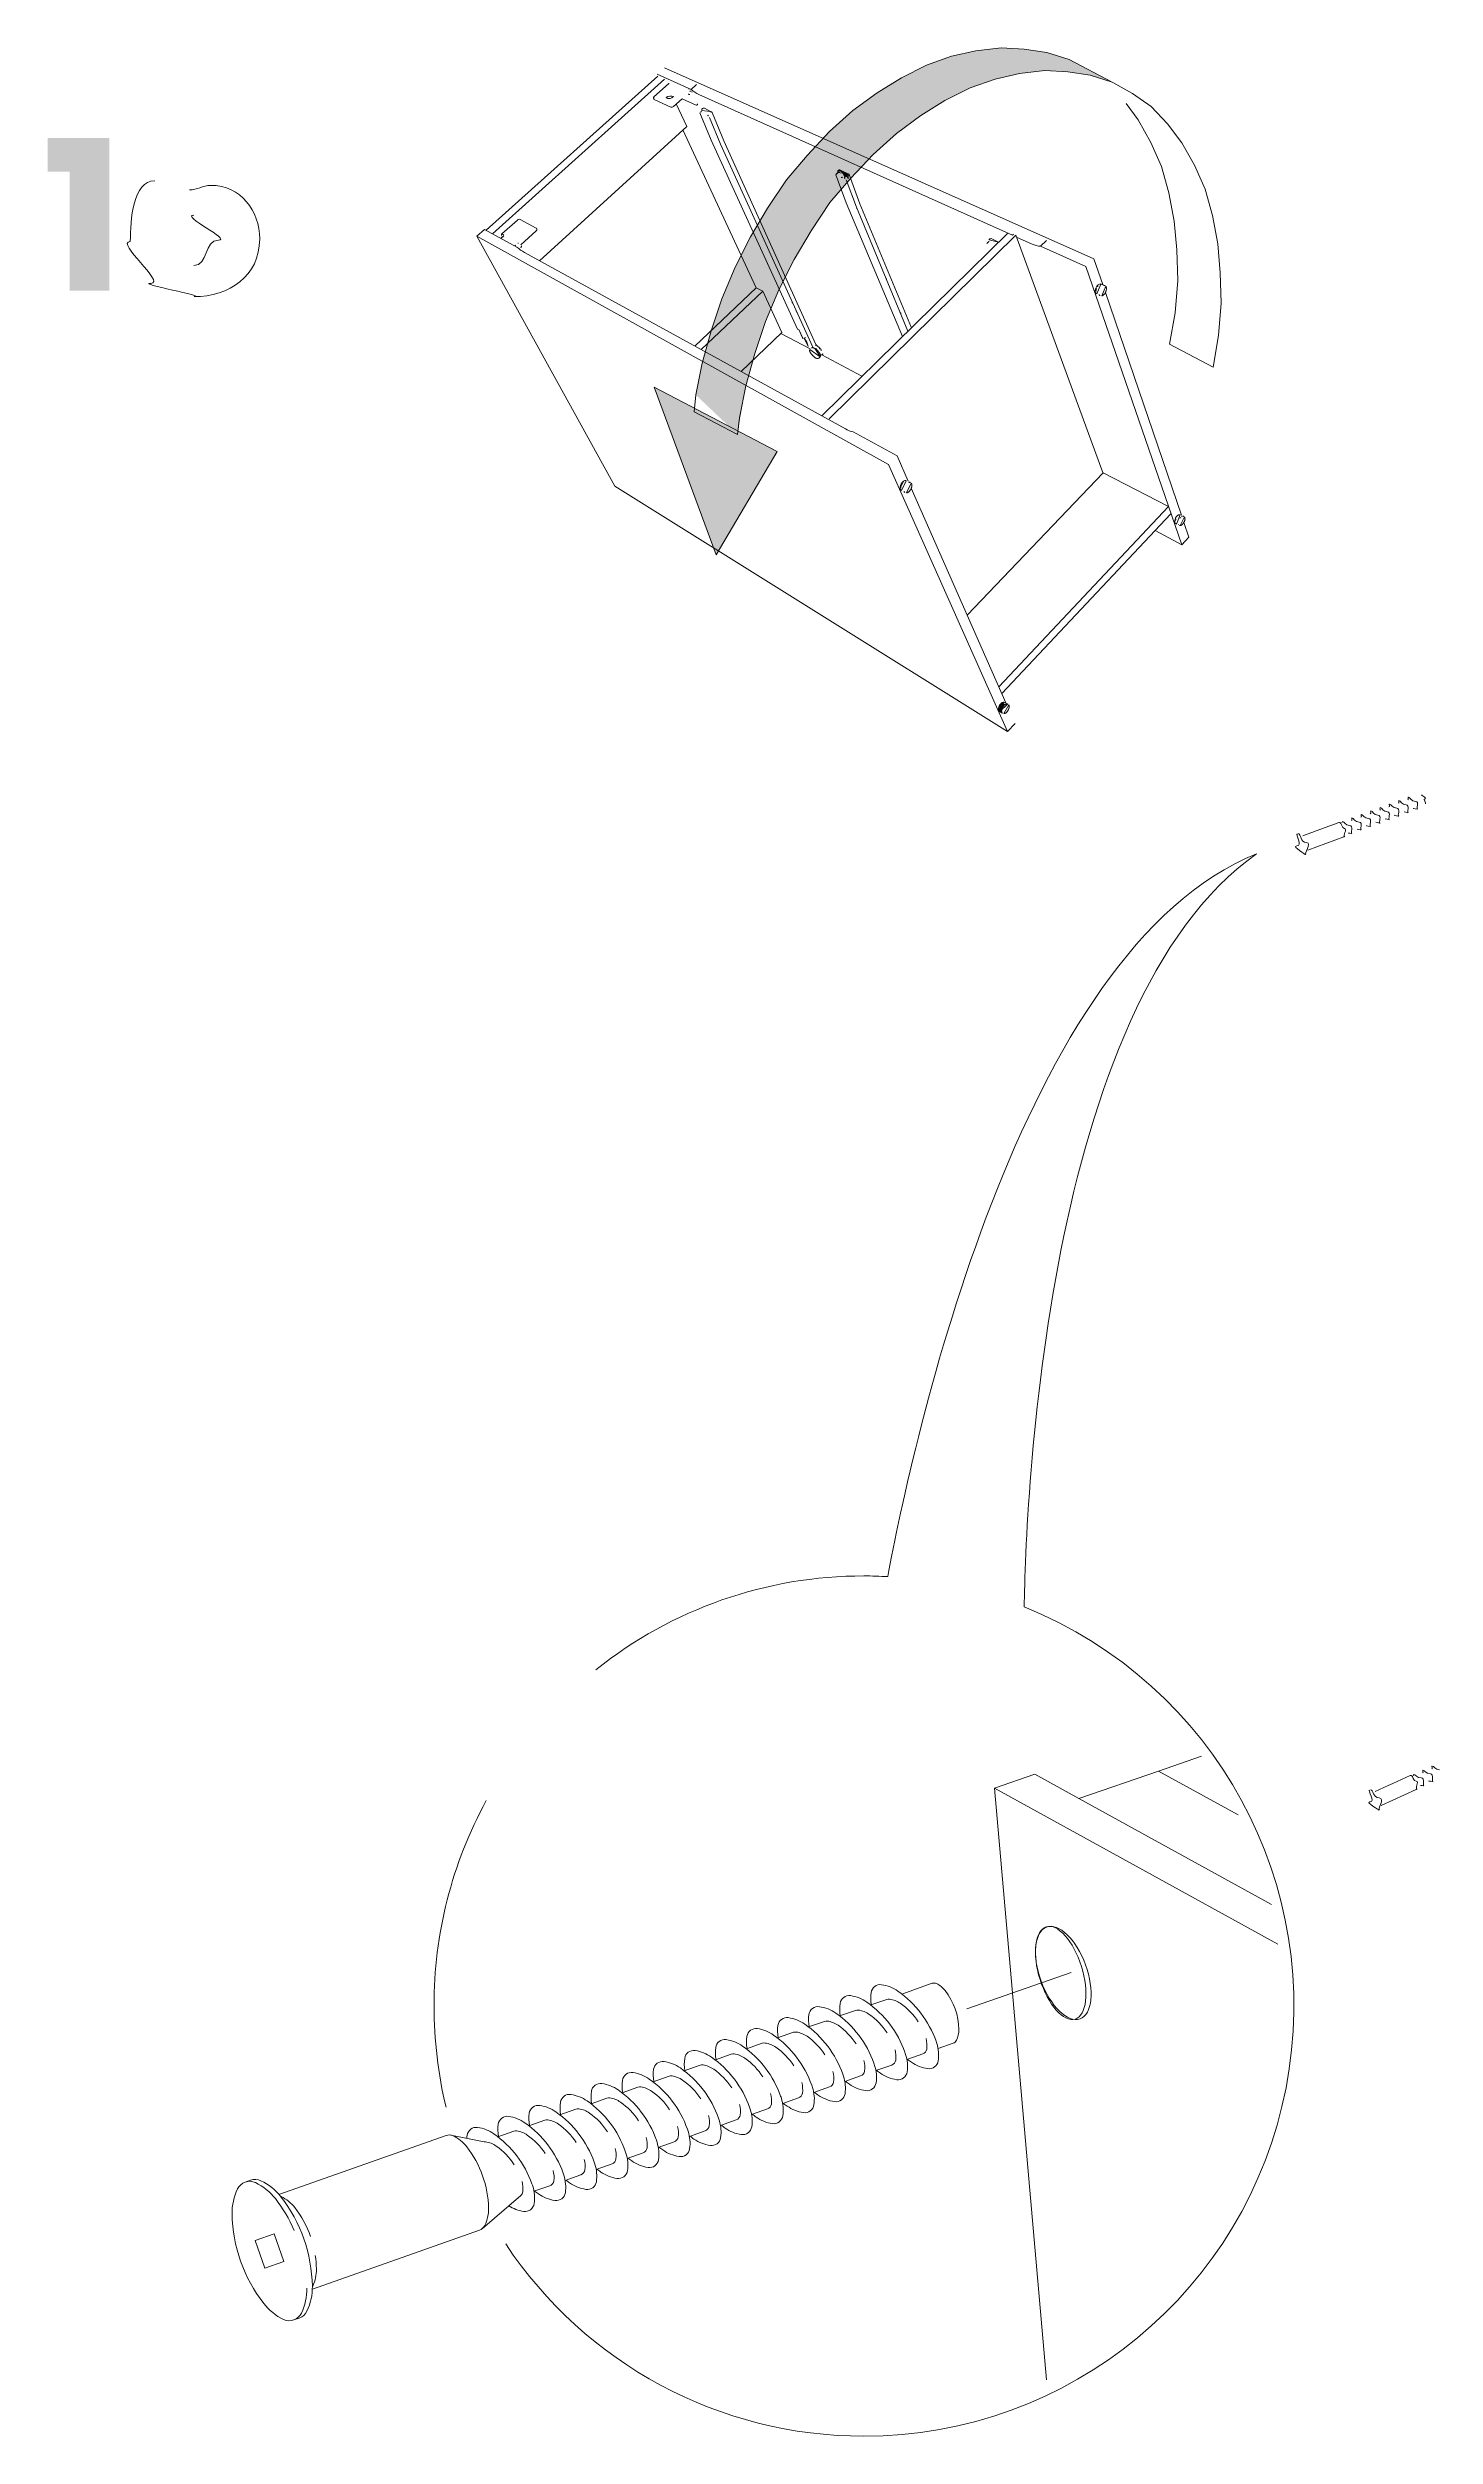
# Model space of a CAD drawing. Header units: metres. Extents: x -30.9 to 24.7, y -10.3 to 6.8.
# Drawn here: x -10.397 to -9.167, y -3.562 to -1.446 of the extents above; entities that cross this region are included whole.
import ezdxf

# ---------------------------------------------------------------- set-up
doc = ezdxf.new("R2010")
doc.units = ezdxf.units.M
doc.header["$MEASUREMENT"] = 0
doc.layers.add('PDF_Working_Num_Penna__255_Num_Penna__255', color=255, linetype='Continuous', lineweight=18)
doc.layers.add('PDF_Working_Num_Penna__7_Num_Penna__7', color=7, linetype='Continuous', lineweight=18)
doc.styles.add('GENERATED_STYLE_1', font='')
doc.styles.get('GENERATED_STYLE_1').set_extended_font_data('Arial')

msp = doc.modelspace()

# ---------------------------------------------------------------- hatches: boundary and pattern name
at = {"layer": 'PDF_Working_Num_Penna__7_Num_Penna__7', "linetype": 'Continuous', "lineweight": 18}
for points in [[(-9.6654, -1.5403), (-9.6447, -1.5217), (-9.6232, -1.5059), (-9.6017, -1.4925), (-9.5794, -1.4813), (-9.5572, -1.4736), (-9.5357, -1.4687), (-9.5133, -1.466), (-9.4927, -1.4671), (-9.4729, -1.4701), (-9.4535, -1.4763), (-9.4915, -1.4562), (-9.5115, -1.4499), (-9.5314, -1.4469), (-9.5519, -1.4458), (-9.5743, -1.4485), (-9.5958, -1.4533), (-9.618, -1.4611), (-9.6404, -1.4723), (-9.6618, -1.4856), (-9.6833, -1.5015), (-9.704, -1.5201), (-9.7239, -1.5412), (-9.7423, -1.5627), (-9.7591, -1.5878), (-9.774, -1.6132), (-9.7876, -1.6401), (-9.7995, -1.6682), (-9.809, -1.6966), (-9.817, -1.7253), (-9.8226, -1.7534), (-9.7856, -1.7885), (-9.7784, -1.7455), (-9.7704, -1.7168), (-9.7609, -1.6884), (-9.749, -1.6603), (-9.7354, -1.6334), (-9.7204, -1.608), (-9.7037, -1.5829), (-9.6853, -1.5614)], [(-9.6654, -1.5403), (-9.6447, -1.5217), (-9.6232, -1.5059), (-9.6017, -1.4925), (-9.5794, -1.4813), (-9.5572, -1.4736), (-9.5357, -1.4687), (-9.5133, -1.466), (-9.4927, -1.4671), (-9.4729, -1.4701), (-9.4535, -1.4763), (-9.4915, -1.4562), (-9.5115, -1.4499), (-9.5314, -1.4469), (-9.5519, -1.4458), (-9.5743, -1.4485), (-9.5958, -1.4533), (-9.618, -1.4611), (-9.6404, -1.4723), (-9.6618, -1.4856), (-9.6833, -1.5015), (-9.704, -1.5201), (-9.7239, -1.5412), (-9.7423, -1.5627), (-9.7591, -1.5878), (-9.774, -1.6132), (-9.7876, -1.6401), (-9.7995, -1.6682), (-9.809, -1.6966), (-9.817, -1.7253), (-9.8226, -1.7534), (-9.7856, -1.7885), (-9.7784, -1.7455), (-9.7704, -1.7168), (-9.7609, -1.6884), (-9.749, -1.6603), (-9.7354, -1.6334), (-9.7204, -1.608), (-9.7037, -1.5829), (-9.6853, -1.5614)], [(-10.3778, -1.5555), (-10.3778, -1.6609), (-10.3427, -1.6609), (-10.3427, -1.5257), (-10.3972, -1.5257), (-10.3972, -1.5555)], [(-9.7504, -1.8035), (-9.8594, -1.7465), (-9.8046, -1.8952)], [(-9.7504, -1.8035), (-9.8594, -1.7465), (-9.8046, -1.8952)]]:
    msp.add_hatch(color=7, dxfattribs=at).paths.add_polyline_path(points)

# ---------------------------------------------------------------- linework, layer by layer
at = {"layer": 'PDF_Working_Num_Penna__255_Num_Penna__255', "color": 255, "linetype": 'Continuous', "lineweight": 18, "flags": 128}
for points in [[(-9.6654, -1.5403), (-9.6853, -1.5614), (-9.7037, -1.5829), (-9.7204, -1.608), (-9.7354, -1.6334), (-9.749, -1.6603), (-9.7609, -1.6884), (-9.7704, -1.7168), (-9.7784, -1.7455), (-9.784, -1.7736), (-9.7856, -1.7885), (-9.8242, -1.7683), (-9.8226, -1.7534), (-9.817, -1.7253), (-9.809, -1.6966), (-9.7995, -1.6682), (-9.7876, -1.6401), (-9.774, -1.6132), (-9.7591, -1.5878), (-9.7423, -1.5627), (-9.7239, -1.5412), (-9.704, -1.5201), (-9.6833, -1.5015), (-9.6618, -1.4856), (-9.6404, -1.4723), (-9.618, -1.4611), (-9.5958, -1.4533), (-9.5743, -1.4485), (-9.5519, -1.4458), (-9.5314, -1.4469), (-9.5115, -1.4499), (-9.4915, -1.4562), (-9.4535, -1.4763), (-9.4729, -1.4701), (-9.4927, -1.4671), (-9.5133, -1.466), (-9.5357, -1.4687), (-9.5572, -1.4736), (-9.5794, -1.4813), (-9.6017, -1.4925), (-9.6232, -1.5059), (-9.6447, -1.5217)], [(-9.7504, -1.8035), (-9.8594, -1.7465), (-9.8046, -1.8952)]]:
    msp.add_lwpolyline(points, close=True, dxfattribs=at)
for points in [[(-9.4412, -1.4953), (-9.4303, -1.5096), (-9.4191, -1.5297), (-9.4098, -1.551), (-9.4033, -1.5742), (-9.3984, -1.5993), (-9.3962, -1.6249), (-9.3953, -1.652), (-9.3977, -1.6807), (-9.4026, -1.7085), (-9.3639, -1.7287), (-9.3591, -1.7009), (-9.3567, -1.6722), (-9.3576, -1.6451), (-9.3598, -1.6195), (-9.3646, -1.5945), (-9.3711, -1.5712), (-9.3805, -1.5499), (-9.3917, -1.5299), (-9.4043, -1.5131), (-9.4188, -1.4977), (-9.4356, -1.4864), (-9.4529, -1.4765), (-9.4535, -1.4763)], [(-9.5822, -3.1836), (-9.4898, -3.1515)]]:
    msp.add_lwpolyline(points, dxfattribs=at)
at = {"layer": 'PDF_Working_Num_Penna__7_Num_Penna__7', "color": 7, "linetype": 'Continuous', "lineweight": 18, "flags": 128}
for points in [[(-9.6654, -1.5403), (-9.6853, -1.5614), (-9.7037, -1.5829), (-9.7204, -1.608), (-9.7354, -1.6334), (-9.749, -1.6603), (-9.7609, -1.6884), (-9.7704, -1.7168), (-9.7784, -1.7455), (-9.784, -1.7736), (-9.7856, -1.7885), (-9.8242, -1.7683), (-9.8226, -1.7534), (-9.817, -1.7253), (-9.809, -1.6966), (-9.7995, -1.6682), (-9.7876, -1.6401), (-9.774, -1.6132), (-9.7591, -1.5878), (-9.7423, -1.5627), (-9.7239, -1.5412), (-9.704, -1.5201), (-9.6833, -1.5015), (-9.6618, -1.4856), (-9.6404, -1.4723), (-9.618, -1.4611), (-9.5958, -1.4533), (-9.5743, -1.4485), (-9.5519, -1.4458), (-9.5314, -1.4469), (-9.5115, -1.4499), (-9.4915, -1.4562), (-9.4535, -1.4763), (-9.4729, -1.4701), (-9.4927, -1.4671), (-9.5133, -1.466), (-9.5357, -1.4687), (-9.5572, -1.4736), (-9.5794, -1.4813), (-9.6017, -1.4925), (-9.6232, -1.5059), (-9.6447, -1.5217)], [(-9.8599, -1.4913), (-9.8602, -1.4907), (-9.8602, -1.4906), (-9.8602, -1.4902), (-9.8601, -1.49), (-9.86, -1.4898), (-9.8599, -1.4896)], [(-9.8595, -1.4917), (-9.8597, -1.4916)], [(-9.8295, -1.4861), (-9.8293, -1.4861)], [(-9.829, -1.4869), (-9.8288, -1.4871), (-9.8287, -1.4872), (-9.8283, -1.4873), (-9.8282, -1.4872), (-9.828, -1.4871)], [(-9.8289, -1.4824), (-9.8286, -1.4826)], [(-9.828, -1.4838), (-9.8279, -1.484), (-9.8277, -1.4842)], [(-9.826, -1.485), (-9.8272, -1.4845)], [(-9.8223, -1.4966), (-9.822, -1.4967)], [(-9.8217, -1.4966), (-9.8211, -1.496), (-9.821, -1.4959), (-9.8211, -1.4956)], [(-9.8177, -1.5022), (-9.8179, -1.5024), (-9.818, -1.5025), (-9.8182, -1.5026), (-9.8183, -1.5027), (-9.8184, -1.5028)], [(-9.8099, -1.5022), (-9.8097, -1.5025)], [(-9.8093, -1.5026), (-9.8095, -1.5026)], [(-9.8085, -1.5027), (-9.8087, -1.5026), (-9.8089, -1.5026), (-9.8091, -1.5026)], [(-9.8118, -1.5054), (-9.8119, -1.5056), (-9.8119, -1.5059), (-9.8119, -1.5061), (-9.8118, -1.5062), (-9.8117, -1.5064)], [(-9.8081, -1.503), (-9.8083, -1.5028)], [(-9.6969, -1.5565), (-9.6986, -1.5581)], [(-9.6972, -1.5571), (-9.6973, -1.5572), (-9.6975, -1.5574), (-9.6976, -1.5575), (-9.6978, -1.5576), (-9.6979, -1.5577)], [(-9.6961, -1.5561), (-9.6972, -1.5571)], [(-9.6961, -1.5561), (-9.6969, -1.5564)], [(-9.6968, -1.555), (-9.6968, -1.5561)], [(-9.6961, -1.5561), (-9.6954, -1.5554)], [(-9.6956, -1.5546), (-9.6958, -1.5547), (-9.6959, -1.5549)], [(-9.6949, -1.5546), (-9.6952, -1.5545), (-9.6954, -1.5545)], [(-9.6953, -1.5561), (-9.6953, -1.5563)], [(-9.689, -1.5588), (-9.6896, -1.5572), (-9.6949, -1.5546)], [(-9.6937, -1.5608), (-9.6934, -1.5607), (-9.6932, -1.5607), (-9.693, -1.5607)], [(-9.6927, -1.5606), (-9.6929, -1.5605), (-9.6933, -1.5606)], [(-9.6907, -1.5604), (-9.6908, -1.5606), (-9.6908, -1.5609), (-9.6908, -1.5611), (-9.6907, -1.5614), (-9.6905, -1.5616)], [(-9.6905, -1.5602), (-9.6906, -1.5604), (-9.6906, -1.5605), (-9.6906, -1.5607), (-9.6906, -1.5609), (-9.6905, -1.5612), (-9.6904, -1.5614)], [(-9.6875, -1.5593), (-9.6876, -1.5611), (-9.6895, -1.5592)], [(-9.688, -1.5576), (-9.6883, -1.5576), (-9.6884, -1.5576)], [(-9.6872, -1.5577), (-9.6874, -1.5576), (-9.6876, -1.5576), (-9.6878, -1.5576)], [(-9.6876, -1.5619), (-9.6876, -1.5616), (-9.6878, -1.5614), (-9.6876, -1.5612), (-9.6876, -1.5614), (-9.6876, -1.5617)], [(-9.6876, -1.5611), (-9.6874, -1.5611), (-9.6873, -1.5611)], [(-9.6876, -1.5612), (-9.6874, -1.5612)], [(-9.6872, -1.5592), (-9.6873, -1.5593), (-9.6875, -1.5593)], [(-9.6868, -1.5581), (-9.6867, -1.5583), (-9.6867, -1.5585), (-9.6868, -1.5587), (-9.6869, -1.5588), (-9.687, -1.559)], [(-9.6868, -1.5581), (-9.6869, -1.5579)], [(-9.9636, -1.6065), (-9.9635, -1.6066), (-9.9635, -1.607), (-9.9636, -1.6072), (-9.9636, -1.6074), (-9.9637, -1.6076), (-9.9639, -1.6077)], [(-9.6799, -1.5878), (-9.6798, -1.5881), (-9.6798, -1.5883), (-9.6797, -1.5885)], [(-9.9929, -1.6123), (-9.9949, -1.614), (-9.995, -1.6142), (-9.995, -1.6144), (-9.9951, -1.6146)], [(-9.9945, -1.6108), (-9.993, -1.6116)], [(-9.9943, -1.613), (-9.9943, -1.6131)], [(-9.993, -1.6116), (-9.9929, -1.6117)], [(-9.9929, -1.6117), (-9.9927, -1.6119)], [(-9.9825, -1.6208), (-9.9827, -1.621), (-9.9827, -1.6212), (-9.9828, -1.6214)], [(-9.9798, -1.6188), (-9.9801, -1.6188), (-9.9803, -1.6189)], [(-9.9795, -1.6234), (-9.9796, -1.6235)], [(-9.9778, -1.6228), (-9.9776, -1.6227), (-9.9775, -1.6225), (-9.9774, -1.6222), (-9.9773, -1.622), (-9.9773, -1.6218), (-9.9773, -1.6216), (-9.9773, -1.6214)], [(-9.5629, -1.6175), (-9.5646, -1.6192)], [(-9.5627, -1.6171), (-9.5628, -1.6173), (-9.5628, -1.6174)], [(-9.5418, -1.6119), (-9.5409, -1.611)], [(-9.654, -1.65), (-9.6539, -1.6503), (-9.6538, -1.6505), (-9.6537, -1.6507)], [(-9.7383, -1.6687), (-9.7384, -1.6685)], [(-9.7371, -1.6712), (-9.7373, -1.671), (-9.7374, -1.6708)], [(-9.7368, -1.672), (-9.737, -1.6717)], [(-9.4678, -1.6613), (-9.4679, -1.6615)], [(-9.4678, -1.6607), (-9.4678, -1.6609)], [(-9.4677, -1.6601), (-9.4677, -1.6603)], [(-9.4675, -1.6595), (-9.4676, -1.6597), (-9.4676, -1.6599)], [(-9.4674, -1.6592), (-9.4674, -1.6593)], [(-9.4661, -1.6569), (-9.4662, -1.6571), (-9.4663, -1.6573), (-9.4664, -1.6574), (-9.4666, -1.6576)], [(-9.4651, -1.6645), (-9.465, -1.6646)], [(-9.4649, -1.6648), (-9.4647, -1.6649)], [(-9.4645, -1.6652), (-9.4646, -1.6651)], [(-9.4641, -1.6654), (-9.4643, -1.6654)], [(-9.4638, -1.6553), (-9.464, -1.6554)], [(-9.4592, -1.6571), (-9.459, -1.6574), (-9.4588, -1.6576), (-9.4587, -1.6579), (-9.4587, -1.6582), (-9.4586, -1.6585), (-9.4586, -1.6588), (-9.4585, -1.6591), (-9.4585, -1.6594), (-9.4586, -1.6598), (-9.4586, -1.6601), (-9.4587, -1.6605), (-9.4588, -1.6609), (-9.4589, -1.6612), (-9.459, -1.6616), (-9.4591, -1.662), (-9.4593, -1.6623), (-9.4595, -1.6627), (-9.4597, -1.663), (-9.4599, -1.6634), (-9.4601, -1.6637), (-9.4604, -1.664), (-9.4606, -1.6642), (-9.4608, -1.6645), (-9.4611, -1.6647), (-9.4614, -1.6649), (-9.4616, -1.6651), (-9.4619, -1.6653), (-9.4622, -1.6654), (-9.4625, -1.6655), (-9.4627, -1.6656)], [(-9.4601, -1.6565), (-9.4598, -1.6566), (-9.4601, -1.6565), (-9.4604, -1.6564), (-9.4607, -1.6564), (-9.461, -1.6564)], [(-9.4608, -1.6564), (-9.461, -1.6564)], [(-9.4601, -1.6565), (-9.4602, -1.6564)], [(-9.7365, -1.6725), (-9.7367, -1.6723)], [(-9.7337, -1.6789), (-9.7339, -1.6786)], [(-9.7333, -1.6799), (-9.7334, -1.6797)], [(-9.7329, -1.6805), (-9.733, -1.6804), (-9.7332, -1.6802)], [(-9.6411, -1.6808), (-9.641, -1.6811), (-9.641, -1.6813), (-9.6409, -1.6815)], [(-9.7313, -1.6954), (-9.728, -1.7027), (-9.7279, -1.703), (-9.7277, -1.7032)], [(-9.7274, -1.7034), (-9.7273, -1.7036)], [(-9.7264, -1.7032), (-9.7255, -1.7024)], [(-9.7264, -1.7031), (-9.7262, -1.7033)], [(-9.7125, -1.7196), (-9.7137, -1.7208), (-9.714, -1.721), (-9.7143, -1.7211), (-9.7144, -1.7211), (-9.7148, -1.7211), (-9.7151, -1.7211), (-9.7153, -1.721), (-9.7155, -1.721), (-9.7157, -1.7209), (-9.716, -1.7208), (-9.7162, -1.7207), (-9.7165, -1.7205), (-9.7168, -1.7204), (-9.717, -1.7202), (-9.7173, -1.72), (-9.7176, -1.7198), (-9.7178, -1.7196), (-9.7181, -1.7194), (-9.7183, -1.7192), (-9.7186, -1.7189), (-9.7189, -1.7187), (-9.7191, -1.7184), (-9.7193, -1.7182), (-9.7196, -1.7179), (-9.7198, -1.7177), (-9.72, -1.7174), (-9.7202, -1.7172), (-9.7204, -1.7169), (-9.7206, -1.7167), (-9.7207, -1.7164), (-9.7209, -1.7162), (-9.721, -1.7159), (-9.7212, -1.7157), (-9.7213, -1.7154), (-9.7214, -1.7152), (-9.7215, -1.715), (-9.7216, -1.7147), (-9.7216, -1.7145), (-9.7217, -1.7143), (-9.7217, -1.7141), (-9.7217, -1.7139), (-9.7217, -1.7137), (-9.7216, -1.7134), (-9.7215, -1.7132), (-9.7214, -1.7131)], [(-9.7201, -1.7118), (-9.7199, -1.7116), (-9.7196, -1.7115), (-9.7192, -1.7114)], [(-9.719, -1.7113), (-9.7188, -1.7115), (-9.7187, -1.7116), (-9.7184, -1.7118), (-9.7181, -1.7119), (-9.7178, -1.712), (-9.7175, -1.7121)], [(-9.7171, -1.7122), (-9.7168, -1.7124), (-9.7165, -1.7126), (-9.7162, -1.7128), (-9.716, -1.713), (-9.7157, -1.7132), (-9.7155, -1.7134), (-9.7152, -1.7136), (-9.715, -1.7139), (-9.7147, -1.7141), (-9.7145, -1.7144), (-9.7143, -1.7146), (-9.714, -1.7149), (-9.7138, -1.7151), (-9.7136, -1.7154), (-9.7134, -1.7156), (-9.7132, -1.7159), (-9.7131, -1.7161), (-9.7129, -1.7164), (-9.7128, -1.7166), (-9.7126, -1.7169), (-9.7125, -1.7171), (-9.7124, -1.7174), (-9.7123, -1.7176), (-9.7123, -1.7178), (-9.7122, -1.7181), (-9.7122, -1.7183), (-9.7121, -1.7185), (-9.7121, -1.7187), (-9.7122, -1.7189), (-9.7122, -1.7191), (-9.7123, -1.7193)], [(-9.7162, -1.7085), (-9.7161, -1.7089), (-9.7162, -1.709), (-9.7162, -1.7092), (-9.7164, -1.7094), (-9.7165, -1.7095), (-9.7164, -1.7094), (-9.7162, -1.7093)], [(-9.7158, -1.709), (-9.712, -1.7127)], [(-9.7156, -1.7125), (-9.7157, -1.7124)], [(-9.7128, -1.7126), (-9.7131, -1.7124), (-9.7134, -1.7123)], [(-9.7128, -1.7126), (-9.7125, -1.7125), (-9.7123, -1.7126)], [(-9.7118, -1.7131), (-9.7115, -1.7136), (-9.7115, -1.7139), (-9.7115, -1.7142)], [(-9.7117, -1.7178), (-9.7115, -1.7179), (-9.7113, -1.7179), (-9.7109, -1.718)], [(-9.7106, -1.7179), (-9.7102, -1.7175), (-9.7101, -1.7173), (-9.7101, -1.717)], [(-9.7504, -1.8035), (-9.8594, -1.7465), (-9.8046, -1.8952)], [(-9.6409, -1.8358), (-9.641, -1.836)], [(-9.6408, -1.8346), (-9.6409, -1.8348), (-9.6409, -1.835)], [(-9.6409, -1.8352), (-9.6409, -1.8354)], [(-9.6406, -1.834), (-9.6407, -1.8342)], [(-9.6404, -1.8334), (-9.6405, -1.8335), (-9.6405, -1.8338)], [(-9.6401, -1.8328), (-9.6402, -1.833), (-9.6403, -1.8332)], [(-9.6397, -1.8322), (-9.6399, -1.8324), (-9.64, -1.8326)], [(-9.6394, -1.8316), (-9.6395, -1.8318), (-9.6396, -1.832)], [(-9.6382, -1.8305), (-9.6384, -1.8306)], [(-9.6381, -1.8391), (-9.638, -1.8393)], [(-9.6379, -1.8395), (-9.6377, -1.8396)], [(-9.6376, -1.8397), (-9.6374, -1.8398)], [(-9.6367, -1.8295), (-9.6368, -1.8296)], [(-9.6362, -1.8294), (-9.6364, -1.8295)], [(-9.6316, -1.8317), (-9.6314, -1.832), (-9.6313, -1.8323), (-9.6312, -1.8325), (-9.6312, -1.8328), (-9.6311, -1.8332), (-9.6311, -1.8335), (-9.6311, -1.8338), (-9.6311, -1.8342), (-9.6312, -1.8346), (-9.6312, -1.8349), (-9.6313, -1.8353), (-9.6314, -1.8357), (-9.6316, -1.836), (-9.6317, -1.8364), (-9.6319, -1.8368), (-9.6321, -1.8371), (-9.6323, -1.8375), (-9.6325, -1.8378), (-9.6328, -1.8381), (-9.633, -1.8384), (-9.6333, -1.8387), (-9.6336, -1.839), (-9.6339, -1.8392), (-9.6341, -1.8395), (-9.6344, -1.8396), (-9.6347, -1.8398), (-9.635, -1.8399), (-9.6353, -1.8401), (-9.6356, -1.8401), (-9.6359, -1.8402)], [(-9.6325, -1.831), (-9.6323, -1.8311), (-9.6326, -1.8309), (-9.6329, -1.8308), (-9.6332, -1.8308), (-9.6335, -1.8308), (-9.6339, -1.8309)], [(-9.395, -1.8606), (-9.3949, -1.8605)], [(-9.3934, -1.8626), (-9.3933, -1.8625)], [(-9.3895, -1.8614), (-9.3893, -1.8616), (-9.3892, -1.8618), (-9.3891, -1.8621), (-9.389, -1.8623), (-9.389, -1.8625), (-9.389, -1.8628), (-9.3889, -1.8631), (-9.389, -1.8634), (-9.389, -1.8637), (-9.389, -1.864), (-9.3891, -1.8643), (-9.3892, -1.8647), (-9.3893, -1.865), (-9.3894, -1.8653), (-9.3895, -1.8657), (-9.3897, -1.866), (-9.3898, -1.8663), (-9.39, -1.8666), (-9.3902, -1.8669), (-9.3904, -1.8672), (-9.3906, -1.8675), (-9.3908, -1.8678), (-9.3911, -1.868), (-9.3913, -1.8683), (-9.3915, -1.8684), (-9.3918, -1.8686), (-9.392, -1.8688), (-9.3923, -1.8689), (-9.3925, -1.8691), (-9.3927, -1.8691), (-9.393, -1.8692), (-9.3932, -1.8692)], [(-9.393, -1.8622), (-9.3929, -1.8621)], [(-9.3927, -1.8618), (-9.3925, -1.8617)], [(-9.3919, -1.8613), (-9.3918, -1.8611)], [(-9.3899, -1.8611), (-9.3903, -1.861), (-9.3905, -1.8609), (-9.3908, -1.861), (-9.3911, -1.861)], [(-9.3974, -1.8648), (-9.3974, -1.865)], [(-9.397, -1.8637), (-9.3971, -1.8639)], [(-9.3968, -1.8632), (-9.3969, -1.8634), (-9.397, -1.8636)], [(-9.3948, -1.8683), (-9.3947, -1.8684)], [(-9.394, -1.8691), (-9.3939, -1.8692)], [(-9.5537, -2.0314), (-9.5537, -2.0316)], [(-9.5537, -2.0316), (-9.5514, -2.033)], [(-9.5536, -2.0308), (-9.5536, -2.031)], [(-9.5536, -2.0311), (-9.5513, -2.0325), (-9.5513, -2.0323)], [(-9.5535, -2.0305), (-9.5512, -2.0319), (-9.5511, -2.0318)], [(-9.5532, -2.0297), (-9.5533, -2.0299), (-9.5533, -2.0301)], [(-9.5533, -2.03), (-9.551, -2.0314), (-9.5509, -2.0312)], [(-9.5529, -2.0292), (-9.553, -2.0294), (-9.5531, -2.0296)], [(-9.553, -2.0294), (-9.5507, -2.0308), (-9.5506, -2.0306)], [(-9.5526, -2.0287), (-9.5527, -2.0288), (-9.5528, -2.029)], [(-9.5527, -2.0289), (-9.5505, -2.0303), (-9.5503, -2.0302)], [(-9.5523, -2.0282), (-9.5524, -2.0283), (-9.5525, -2.0285)], [(-9.5524, -2.0284), (-9.5501, -2.0298), (-9.55, -2.0296)], [(-9.5519, -2.0277), (-9.552, -2.0278), (-9.5522, -2.028)], [(-9.5521, -2.0279), (-9.5498, -2.0293), (-9.5496, -2.0292)], [(-9.5516, -2.0273), (-9.5517, -2.0274)], [(-9.5517, -2.0274), (-9.5494, -2.0288), (-9.5492, -2.0287)], [(-9.5513, -2.027), (-9.549, -2.0284), (-9.5488, -2.0284)], [(-9.5511, -2.0269), (-9.5512, -2.027)], [(-9.5507, -2.0265), (-9.5509, -2.0267)], [(-9.5507, -2.0265), (-9.5484, -2.028), (-9.5485, -2.0281)], [(-9.5502, -2.0263), (-9.5504, -2.0264)], [(-9.5498, -2.0261), (-9.55, -2.0262)], [(-9.5452, -2.0281), (-9.5451, -2.0282), (-9.545, -2.0284), (-9.5449, -2.0287), (-9.5449, -2.0289), (-9.5448, -2.0292), (-9.5448, -2.0295), (-9.5448, -2.0298), (-9.5448, -2.0301), (-9.5449, -2.0304), (-9.5449, -2.0307), (-9.545, -2.0311), (-9.5451, -2.0314), (-9.5453, -2.0318), (-9.5454, -2.0321), (-9.5456, -2.0324), (-9.5457, -2.0328), (-9.5459, -2.0331), (-9.5461, -2.0334), (-9.5463, -2.0337), (-9.5466, -2.034), (-9.5468, -2.0342), (-9.547, -2.0345), (-9.5473, -2.0347), (-9.5475, -2.035), (-9.5478, -2.0352), (-9.5481, -2.0353), (-9.5483, -2.0355), (-9.5486, -2.0356), (-9.5489, -2.0357), (-9.5491, -2.0358), (-9.5494, -2.0358), (-9.5496, -2.0358)], [(-9.5479, -2.0277), (-9.5481, -2.0278)], [(-9.5475, -2.0275), (-9.5477, -2.0276)], [(-9.5471, -2.0274), (-9.5473, -2.0274)], [(-9.5457, -2.0276), (-9.5459, -2.0275), (-9.5461, -2.0274), (-9.5464, -2.0274), (-9.5467, -2.0274), (-9.5469, -2.0274), (-9.5472, -2.0275)], [(-9.5467, -2.0273), (-9.5469, -2.0273)], [(-9.546, -2.0274), (-9.5462, -2.0274)], [(-9.5537, -2.0321), (-9.5515, -2.0335)], [(-9.5537, -2.0326), (-9.5515, -2.034)], [(-9.5514, -2.034), (-9.5515, -2.0338)], [(-9.5514, -2.033), (-9.5514, -2.0328)], [(-9.5514, -2.0335), (-9.5514, -2.0333)], [(-9.5513, -2.0344), (-9.5514, -2.0342)], [(-9.5512, -2.0348), (-9.5513, -2.0346)], [(-9.5508, -2.0354), (-9.5509, -2.0353)], [(-10.1964, -3.383), (-10.2134, -3.389)]]:
    msp.add_lwpolyline(points, close=True, dxfattribs=at)
for points in [[(-10.0085, -1.6075), (-9.8562, -1.4708)], [(-9.8503, -1.4735), (-10.0028, -1.6106)], [(-9.8597, -1.4894), (-9.8467, -1.4777), (-9.8464, -1.4775), (-9.8462, -1.4775)], [(-9.8569, -1.4693), (-9.8268, -1.4828)], [(-9.4619, -1.6555), (-9.4698, -1.6327), (-9.8504, -1.4635)], [(-9.4412, -1.4953), (-9.4303, -1.5096), (-9.4191, -1.5297), (-9.4098, -1.551), (-9.4033, -1.5742), (-9.3984, -1.5993), (-9.3962, -1.6249), (-9.3953, -1.652), (-9.3977, -1.6807), (-9.4026, -1.7085), (-9.3639, -1.7287), (-9.3591, -1.7009), (-9.3567, -1.6722), (-9.3576, -1.6451), (-9.3598, -1.6195), (-9.3646, -1.5945), (-9.3711, -1.5712), (-9.3805, -1.5499), (-9.3917, -1.5299), (-9.4043, -1.5131), (-9.4188, -1.4977), (-9.4356, -1.4864), (-9.4529, -1.4765), (-9.4535, -1.4763)], [(-9.8307, -1.5156), (-9.84, -1.4956)], [(-9.9612, -1.6345), (-9.8307, -1.5156)], [(-9.7691, -1.6585), (-9.834, -1.5186)], [(-9.8089, -1.5276), (-9.819, -1.5034)], [(-9.8007, -1.5311), (-9.8105, -1.5076)], [(-9.7977, -1.5283), (-9.8081, -1.503)], [(-9.732, -1.6954), (-9.7324, -1.6952), (-9.8089, -1.5276)], [(-9.719, -1.7112), (-9.8007, -1.5311)], [(-9.7158, -1.709), (-9.716, -1.7088), (-9.7161, -1.7087), (-9.7977, -1.5283)], [(-9.6892, -1.5832), (-9.6986, -1.5583)], [(-9.6802, -1.5871), (-9.6893, -1.5629)], [(-9.6771, -1.5842), (-9.6868, -1.5581)], [(-9.6395, -1.7017), (-9.6892, -1.5832)], [(-9.6345, -1.6968), (-9.6802, -1.5871)], [(-9.6315, -1.6939), (-9.6771, -1.5842)], [(-9.9778, -1.6204), (-9.9641, -1.6079)], [(-9.5463, -2.0518), (-9.6517, -1.815), (-10.0168, -1.6128)], [(-9.5461, -1.61), (-9.711, -1.772)], [(-9.7043, -1.7745), (-9.5389, -1.6119)], [(-9.5389, -1.6119), (-9.4616, -1.8229)], [(-9.5169, -1.6217), (-9.4768, -1.6397)], [(-9.4768, -1.6397), (-9.3916, -1.8862)], [(-9.7825, -1.7327), (-9.7464, -1.698), (-9.7633, -1.6615), (-9.7691, -1.6585), (-9.8235, -1.7101)], [(-9.7633, -1.6615), (-9.8178, -1.7133)], [(-9.3921, -1.8599), (-9.4595, -1.6627)], [(-9.7213, -1.7126), (-9.7473, -1.6989)], [(-9.6753, -1.7368), (-9.711, -1.718)], [(-9.6316, -1.8361), (-9.5478, -2.0262)], [(-9.582, -1.9485), (-9.4614, -1.8226)], [(-9.4614, -1.8226), (-9.4036, -1.8524)], [(-9.4036, -1.8524), (-9.554, -2.012)], [(-9.4015, -1.8587), (-9.5514, -2.0181)], [(-9.3916, -1.8862), (-9.4155, -1.8736)], [(-9.3898, -1.8664), (-9.3854, -1.8795), (-9.3916, -1.8862)], [(-9.2799, -2.1567), (-9.248, -2.145)], [(-9.4125, -2.973), (-9.3744, -2.9598)], [(-9.5221, -2.9756), (-9.5577, -2.9881)], [(-9.4125, -2.973), (-9.4829, -2.9973), (-9.5221, -2.9756)], [(-9.3417, -3.0118), (-9.4125, -2.973)], [(-9.3067, -3.1264), (-9.5577, -2.9881)], [(-9.5577, -2.9881), (-9.5118, -3.5124)], [(-9.3123, -3.0912), (-9.4829, -2.9973)], [(-9.2149, -3.0033), (-9.1839, -2.9893)], [(-9.5822, -3.1836), (-9.4898, -3.1515)], [(-10.1964, -3.383), (-10.1878, -3.4074)], [(-10.1878, -3.4074), (-10.2048, -3.4134), (-10.2134, -3.389)]]:
    msp.add_lwpolyline(points, dxfattribs=at)
for points in [[(-9.5418, -1.6119), (-9.8199, -1.4871, -0.061903), (-9.8268, -1.4828), (-9.822, -1.4784)], [(-9.8595, -1.4917), (-9.8448, -1.4984, 0.271074), (-9.8425, -1.4978), (-9.8348, -1.4909), (-9.8223, -1.4966)], [(-9.6343, -1.8299), (-9.6442, -1.8074), (-9.683, -1.7862, -0.084788), (-9.69, -1.7835), (-9.9744, -1.6272, -0.048701), (-9.9812, -1.6225), (-10.01, -1.6067), (-10.0168, -1.6128), (-9.8945, -1.8343), (-9.5463, -2.0518), (-9.5396, -2.0447)], [(-9.9948, -1.612), (-9.9949, -1.6117), (-9.9949, -1.6115), (-9.9948, -1.6113), (-9.9947, -1.6111), (-9.9946, -1.611), (-9.9945, -1.6108), (-9.9808, -1.5985, -0.302676), (-9.9784, -1.5979), (-9.9642, -1.6055), (-9.964, -1.6057), (-9.9636, -1.6065)], [(-9.5117, -1.6165), (-9.5169, -1.6217, -0.098524), (-9.5244, -1.6197), (-9.5384, -1.6135)], [(-9.6525, -2.8006, 0.013721), (-9.6736, -2.8, 0.170627), (-9.9112, -2.8831)], [(-9.9912, -3.3919, 0.251647), (-9.6736, -3.5623, 0.825131), (-9.5314, -2.8275)], [(-10.0084, -2.9989, 0.125882), (-10.0547, -3.1812, 0.059247), (-10.0441, -3.2707)], [(-9.6624, -3.2381, 0.011338), (-9.6589, -3.2406, 0.117025), (-9.6445, -3.2464, 0.414959), (-9.6352, -3.2395, 0.116568), (-9.6366, -3.224, 0.004288), (-9.6372, -3.2221, 0.156814), (-9.671, -3.1777, 0.116898), (-9.6854, -3.1719, 0.413812), (-9.6947, -3.1788, 0.081837), (-9.6945, -3.1897)], [(-9.6348, -3.2284, 0.013418), (-9.6314, -3.2309, 0.116392), (-9.6169, -3.2366, 0.413911), (-9.6077, -3.2298, 0.116309), (-9.609, -3.2143, 0.003523), (-9.6096, -3.2124, 0.156719), (-9.6434, -3.168, 0.116685), (-9.6579, -3.1622, 0.413443), (-9.6672, -3.1692, 0.08056), (-9.667, -3.18)], [(-9.6078, -3.2189), (-9.5945, -3.2141, 0.199741), (-9.5915, -3.2115, 0.116909), (-9.5894, -3.2019, 0.162178), (-9.6016, -3.1675, 0.115581), (-9.6093, -3.1612, 0.198968), (-9.6132, -3.161), (-9.64, -3.1705)], [(-9.7175, -3.2576, 0.010498), (-9.714, -3.2601, 0.11666), (-9.6996, -3.2658, 0.415309), (-9.6903, -3.2589, 0.116572), (-9.6917, -3.2434, 0.00642), (-9.6923, -3.2416, 0.156699), (-9.7261, -3.1971, 0.116418), (-9.7406, -3.1914, 0.414191), (-9.7498, -3.1983, 0.081375), (-9.7496, -3.2092)], [(-9.7227, -3.1997), (-9.7085, -3.1947, -0.122403), (-9.706, -3.1944, -0.115838), (-9.6965, -3.1982, -0.096452), (-9.6805, -3.2147)], [(-9.6899, -3.2478, 0.013402), (-9.6865, -3.2504, 0.11615), (-9.672, -3.2561, 0.415381), (-9.6628, -3.2492, 0.116641), (-9.6641, -3.2337, 0.002145), (-9.6647, -3.2318, 0.156796), (-9.6985, -3.1874, 0.116579), (-9.713, -3.1817, 0.412933), (-9.7223, -3.1886, 0.081427), (-9.7221, -3.1995)], [(-9.6951, -3.1899), (-9.681, -3.185, -0.122264), (-9.6784, -3.1847, -0.116369), (-9.6689, -3.1885, -0.09603), (-9.653, -3.2049)], [(-9.6675, -3.1802), (-9.6534, -3.1752, -0.121143), (-9.6509, -3.175, -0.116344), (-9.6414, -3.1787, -0.096465), (-9.6254, -3.1952)], [(-9.7726, -3.277, 0.010506), (-9.7692, -3.2795, 0.115538), (-9.7547, -3.2853, 0.414815), (-9.7455, -3.2784, 0.116572), (-9.7468, -3.2629, 0.00428), (-9.7474, -3.261, 0.156704), (-9.7812, -3.2166, 0.116085), (-9.7957, -3.2109, 0.413885), (-9.805, -3.2179, 0.081793), (-9.8047, -3.2286)], [(-9.7778, -3.2191), (-9.7637, -3.2141, -0.120841), (-9.7611, -3.2139, -0.115592), (-9.7516, -3.2177, -0.096219), (-9.7357, -3.2341)], [(-9.745, -3.2673, 0.01346), (-9.7416, -3.2698, 0.116057), (-9.7272, -3.2756, 0.414621), (-9.7179, -3.2687, 0.116289), (-9.7192, -3.2532, 0.002868), (-9.7199, -3.2513, 0.156561), (-9.7537, -3.2069, 0.116654), (-9.7681, -3.2011, 0.4162), (-9.7773, -3.208, 0.080953), (-9.7772, -3.2189)], [(-9.7502, -3.2094), (-9.7361, -3.2044, -0.119109), (-9.7335, -3.2042, -0.116136), (-9.724, -3.2079, -0.096311), (-9.7081, -3.2244)], [(-9.6354, -3.2286), (-9.6214, -3.2236, 0.278986), (-9.6179, -3.2194, 0.10821), (-9.6185, -3.21)], [(-9.8277, -3.2965, 0.008862), (-9.8243, -3.299, 0.116235), (-9.8098, -3.3047, 0.414142), (-9.8006, -3.2978, 0.116641), (-9.8019, -3.2824, 0.003523), (-9.8025, -3.2805, 0.156726), (-9.8363, -3.236, 0.11575), (-9.8508, -3.2303, 0.413856), (-9.86, -3.2372, 0.080959), (-9.8599, -3.2481)], [(-9.8002, -3.2867, 0.009854), (-9.7967, -3.2893, 0.11609), (-9.7823, -3.295, 0.412522), (-9.773, -3.2881, 0.116317), (-9.7743, -3.2726, 0.006433), (-9.775, -3.2708, 0.156699), (-9.8088, -3.2263, 0.116101), (-9.8232, -3.2206, 0.414404), (-9.8325, -3.2275, 0.08178), (-9.8323, -3.2384)], [(-9.8329, -3.2386), (-9.8188, -3.2336, -0.122879), (-9.8162, -3.2333, -0.116594), (-9.8067, -3.2371, -0.09643), (-9.7908, -3.2536)], [(-9.8053, -3.2288), (-9.7912, -3.2239, -0.120697), (-9.7886, -3.2236, -0.115838), (-9.7791, -3.2274, -0.096012), (-9.7632, -3.2438)], [(-9.6905, -3.248), (-9.6765, -3.2431, 0.279038), (-9.673, -3.2388, 0.107772), (-9.6736, -3.2295)], [(-9.663, -3.2383), (-9.6489, -3.2334, 0.278749), (-9.6454, -3.2291, 0.106304), (-9.646, -3.2198)], [(-9.9104, -3.3256, 0.011934), (-9.9069, -3.3282, 0.116459), (-9.8925, -3.3339, 0.415005), (-9.8832, -3.327, 0.116309), (-9.8846, -3.3115, 0.010706), (-9.8852, -3.3097, 0.156603), (-9.919, -3.2652, 0.116065), (-9.9334, -3.2595, 0.415553), (-9.9426, -3.2663, 0.08137), (-9.9425, -3.2773)], [(-9.8828, -3.3159, 0.012793), (-9.8794, -3.3184, 0.116311), (-9.8649, -3.3242, 0.41546), (-9.8557, -3.3173, 0.116284), (-9.857, -3.3018, 0.00214), (-9.8576, -3.2999, 0.156591), (-9.8914, -3.2555, 0.11595), (-9.9059, -3.2498, 0.413507), (-9.9152, -3.2567, 0.080958), (-9.915, -3.2676)], [(-9.8553, -3.3062, 0.011363), (-9.8518, -3.3087, 0.116115), (-9.8374, -3.3145, 0.414671), (-9.8281, -3.3076, 0.116621), (-9.8295, -3.2921, 0.005691), (-9.8301, -3.2902, 0.156625), (-9.8639, -3.2458, 0.116459), (-9.8783, -3.24, 0.413397), (-9.8877, -3.247, 0.081002), (-9.8874, -3.2578)], [(-9.888, -3.258), (-9.8739, -3.253, -0.120584), (-9.8713, -3.2528, -0.117241), (-9.8618, -3.2566, -0.096711), (-9.8459, -3.273)], [(-9.8604, -3.2483), (-9.8463, -3.2433, -0.12184), (-9.8437, -3.2431, -0.116371), (-9.8343, -3.2468, -0.096324), (-9.8183, -3.2633)], [(-9.7732, -3.2772), (-9.7592, -3.2723, 0.27963), (-9.7556, -3.268, 0.106272), (-9.7563, -3.2587)], [(-9.7456, -3.2675), (-9.7316, -3.2625, 0.277707), (-9.7281, -3.2583, 0.106399), (-9.7287, -3.249)], [(-9.7181, -3.2578), (-9.704, -3.2528, 0.277554), (-9.7005, -3.2485, 0.106335), (-9.7011, -3.2392)], [(-9.9655, -3.3451, 0.013423), (-9.9621, -3.3476, 0.116182), (-9.9476, -3.3534, 0.413297), (-9.9383, -3.3465, 0.116046), (-9.9397, -3.331, 0.006433), (-9.9403, -3.3291, 0.156573), (-9.9741, -3.2847, 0.116238), (-9.9886, -3.2789, 0.414538), (-9.9978, -3.2858, 0.081414), (-9.9976, -3.2967)], [(-9.9379, -3.3354, 0.012583), (-9.9345, -3.3379, 0.116369), (-9.9201, -3.3436, 0.415256), (-9.9108, -3.3368, 0.117171), (-9.9121, -3.3213, 0.00142), (-9.9128, -3.3194, 0.156453), (-9.9466, -3.275, 0.115579), (-9.961, -3.2692, 0.413244), (-9.9704, -3.2762, 0.081002), (-9.9701, -3.287)], [(-9.9431, -3.2775), (-9.929, -3.2725, -0.122233), (-9.9264, -3.2722, -0.115999), (-9.9169, -3.276, -0.096883), (-9.901, -3.2925)], [(-9.9155, -3.2678), (-9.9014, -3.2628, -0.119109), (-9.8989, -3.2625, -0.116868), (-9.8894, -3.2663, -0.096606), (-9.8734, -3.2828)], [(-9.8283, -3.2967), (-9.8143, -3.2917, 0.277083), (-9.8108, -3.2874, 0.106362), (-9.8114, -3.2781)], [(-9.8007, -3.2869), (-9.7867, -3.282, 0.276919), (-9.7832, -3.2777, 0.105928), (-9.7838, -3.2684)], [(-10.1922, -3.3481), (-10.044, -3.2958, -0.199219), (-10.0378, -3.2961, -0.117061), (-10.0257, -3.3059, -0.081048), (-10.0116, -3.3315, -0.080498), (-10.0064, -3.3603, -0.115982), (-10.0097, -3.3755, -0.199775), (-10.0144, -3.3797), (-10.1626, -3.432)], [(-10.0397, -3.2955), (-10.0104, -3.3014, -0.056129), (-10.0091, -3.3014, -0.116607), (-9.9996, -3.3052, -0.096847), (-9.9837, -3.3217)], [(-9.9884, -3.3581, 0.10625), (-9.9752, -3.3631, 0.414426), (-9.9659, -3.3562, 0.11628), (-9.9672, -3.3407, 0.007156), (-9.9679, -3.3388, 0.156455), (-10.0017, -3.2944, 0.115822), (-10.0161, -3.2887, 0.414152), (-10.0254, -3.2956, 0.016429), (-10.0257, -3.2983)], [(-9.9982, -3.2969), (-9.9841, -3.2919, -0.120697), (-9.9815, -3.2917, -0.116245), (-9.972, -3.2955, -0.096729), (-9.9561, -3.3119)], [(-9.9707, -3.2872), (-9.9565, -3.2822, -0.122713), (-9.954, -3.282, -0.116161), (-9.9445, -3.2857, -0.096017), (-9.9286, -3.3022)], [(-9.8834, -3.3161), (-9.8694, -3.3112, 0.278402), (-9.8659, -3.3069, 0.106308), (-9.8665, -3.2976)], [(-9.8559, -3.3064), (-9.8418, -3.3015, 0.278804), (-9.8383, -3.2972, 0.106335), (-9.8389, -3.2879)], [(-9.9385, -3.3356), (-9.9245, -3.3306, 0.279863), (-9.921, -3.3264, 0.106272), (-9.9216, -3.317)], [(-9.911, -3.3259), (-9.8969, -3.3209, 0.279148), (-9.8934, -3.3166, 0.106308), (-9.894, -3.3073)], [(-10.1787, -3.3799, 0.061508), (-10.1954, -3.3518, 0.116192), (-10.2131, -3.3376, 0.41434), (-10.2289, -3.3432, 0.116418), (-10.2338, -3.3653, 0.162398), (-10.2057, -3.4447, 0.116119), (-10.1881, -3.4589, 0.414693), (-10.1723, -3.4532, 0.11684), (-10.1675, -3.4311)], [(-10.1791, -3.4593), (-10.1742, -3.4576, 0.199199), (-10.1674, -3.4515, 0.116604), (-10.1626, -3.4294, 0.162116), (-10.1906, -3.3501, 0.116513), (-10.2082, -3.3359, 0.199381), (-10.2173, -3.3354), (-10.2222, -3.3371)], [(-10.0118, -3.3782), (-9.9779, -3.3491, 0.180047), (-9.9761, -3.3458, 0.106308), (-9.9767, -3.3365)], [(-9.9661, -3.3453), (-9.9521, -3.3404, 0.279663), (-9.9485, -3.3361, 0.10681), (-9.9492, -3.3268)], [(-10.1642, -3.3854, 0.080369), (-10.1782, -3.3597, 0.116244), (-10.1903, -3.35)], [(-10.1626, -3.4299, 0.035895), (-10.1623, -3.4293, 0.116485), (-10.159, -3.4141, 0.033156), (-10.16, -3.4021)]]:
    msp.add_lwpolyline(points, format="xyb", dxfattribs=at)
for points in [[(-9.849, -1.4899, 0.378115), (-9.8423, -1.4891, 0.275576)], [(-9.8099, -1.5022), (-9.8101, -1.5019), (-9.815, -1.4994, 0.313066), (-9.8172, -1.5001), (-9.8173, -1.5002), (-9.8173, -1.5013)], [(-9.6886, -1.5575), (-9.6887, -1.5572), (-9.6889, -1.5569), (-9.6891, -1.5568), (-9.6944, -1.5541, 0.333904), (-9.6967, -1.5548), (-9.6968, -1.5549), (-9.6968, -1.5562)], [(-9.6905, -1.5602), (-9.6897, -1.5595, 0.122337), (-9.692, -1.5575)], [(-9.6877, -1.5582), (-9.6875, -1.5583), (-9.6876, -1.5585), (-9.6877, -1.5586), (-9.6879, -1.5587), (-9.6881, -1.5581, -0.401916), (-9.6894, -1.5575)], [(-9.5542, -1.6179), (-9.5601, -1.615, 0.326514), (-9.5625, -1.6157), (-9.5626, -1.6159)], [(-9.4634, -1.6552), (-9.4632, -1.6552), (-9.463, -1.6552), (-9.4628, -1.6553), (-9.4605, -1.6563), (-9.4631, -1.6552, 0.278119), (-9.466, -1.656, 0.201614), (-9.4685, -1.6612, 0.294326), (-9.4672, -1.6639)], [(-9.7262, -1.7036), (-9.7231, -1.7104, 0.126458)], [(-9.6403, -1.8381), (-9.6404, -1.838, -0.294459), (-9.6415, -1.8353, -0.218531), (-9.6385, -1.8299, -0.276075), (-9.6357, -1.8294), (-9.636, -1.8294)], [(-9.3965, -1.8679), (-9.3968, -1.8676), (-9.397, -1.8674, -0.313975), (-9.398, -1.8649, -0.181231), (-9.3956, -1.8603, -0.288646), (-9.3933, -1.8597)], [(-9.5532, -2.034), (-9.5529, -2.0342), (-9.5509, -2.0354), (-9.551, -2.0351), (-9.5511, -2.035), (-9.5534, -2.0336, -0.303614), (-9.5543, -2.031, -0.182004), (-9.5515, -2.0264, -0.298031), (-9.5487, -2.0259), (-9.5489, -2.0259), (-9.5465, -2.0273), (-9.5463, -2.0274), (-9.5465, -2.0273), (-9.5463, -2.0274)]]:
    msp.add_lwpolyline(points, format="xyb", close=True, dxfattribs=at)
at = {"layer": 'PDF_Working_Num_Penna__7_Num_Penna__7', "color": 7, "linetype": 'Continuous', "lineweight": 18}
for centre, radius, start, end in [((-9.7204, -1.7196), 0.00796, 34.254, 54.1619), ((5.6975, -43.0738), 43.5856, 110.05991, 110.10485), ((11.0855, -48.3137), 49.6637, 114.0943, 114.13374)]:
    msp.add_arc(centre, radius, start, end, dxfattribs=at)
for centre, major_axis, ratio in [((-9.4968, -3.1518), (-0.0148, 0.0407), 0.484865), ((-9.4991, -3.1518), (-0.0128, 0.0409), 0.448811)]:
    msp.add_ellipse(centre, major_axis=major_axis, ratio=ratio, dxfattribs=at)
for points in [[(-10.324, -1.6175), (-10.324, -1.598), (-10.3215, -1.5637), (-10.3024, -1.5637)], [(-10.2715, -1.5718), (-10.2648, -1.5718), (-10.2597, -1.5677), (-10.2527, -1.5677)], [(-10.2527, -1.5677), (-10.2261, -1.5677), (-10.2093, -1.5905), (-10.2093, -1.6152)], [(-10.2459, -1.6163), (-10.2337, -1.6163), (-10.2799, -1.5942), (-10.2676, -1.5942)], [(-10.3059, -1.6546), (-10.2919, -1.6546), (-10.338, -1.6175), (-10.324, -1.6175)], [(-10.2676, -1.6387), (-10.2552, -1.6387), (-10.2583, -1.6163), (-10.2459, -1.6163)], [(-10.2093, -1.6152), (-10.2093, -1.6484), (-10.2365, -1.6663), (-10.2674, -1.6663)], [(-10.2674, -1.6663), (-10.2543, -1.6663), (-10.3192, -1.6546), (-10.3059, -1.6546)], [(-9.2081, -2.1184), (-9.207, -2.1184), (-9.2083, -2.116), (-9.2076, -2.116)], [(-9.2076, -2.116), (-9.206, -2.116), (-9.205, -2.1197), (-9.2012, -2.1197)], [(-9.1997, -2.1153), (-9.1986, -2.1153), (-9.1999, -2.1129), (-9.1992, -2.1129)], [(-9.1992, -2.1129), (-9.1977, -2.1129), (-9.1966, -2.1166), (-9.1929, -2.1166)], [(-9.1914, -2.1122), (-9.1903, -2.1122), (-9.1916, -2.1099), (-9.1909, -2.1099)], [(-9.1909, -2.1099), (-9.1894, -2.1099), (-9.1883, -2.1136), (-9.1846, -2.1136)], [(-9.1846, -2.1136), (-9.1808, -2.1136), (-9.1843, -2.1206), (-9.1827, -2.1206)], [(-9.176, -2.1112), (-9.1736, -2.1112), (-9.1799, -2.1079), (-9.1791, -2.1079)], [(-9.1758, -2.1157), (-9.1749, -2.1157), (-9.1783, -2.1112), (-9.176, -2.1112)], [(-9.2518, -2.1322), (-9.2518, -2.1322), (-9.2529, -2.1323), (-9.2524, -2.1323)], [(-9.2517, -2.1322), (-9.2498, -2.1322), (-9.2502, -2.1377), (-9.2475, -2.1377)], [(-9.2499, -2.1326), (-9.2494, -2.1326), (-9.2497, -2.1314), (-9.2493, -2.1314)], [(-9.2493, -2.1314), (-9.2478, -2.1314), (-9.2467, -2.135), (-9.243, -2.135)], [(-9.2475, -2.1377), (-9.2448, -2.1377), (-9.2492, -2.1446), (-9.2473, -2.1446)], [(-9.243, -2.135), (-9.2392, -2.135), (-9.2425, -2.142), (-9.2409, -2.142)], [(-9.2413, -2.1306), (-9.2403, -2.1306), (-9.2415, -2.1283), (-9.2409, -2.1283)], [(-9.2409, -2.1283), (-9.2393, -2.1283), (-9.2383, -2.132), (-9.2345, -2.132)], [(-9.2345, -2.132), (-9.2308, -2.132), (-9.2342, -2.139), (-9.2327, -2.139)], [(-9.233, -2.1276), (-9.2319, -2.1276), (-9.2332, -2.1252), (-9.2325, -2.1252)], [(-9.2325, -2.1252), (-9.231, -2.1252), (-9.23, -2.1289), (-9.2262, -2.1289)], [(-9.2244, -2.136), (-9.2234, -2.136), (-9.2298, -2.1351), (-9.228, -2.1351)], [(-9.2262, -2.1289), (-9.2225, -2.1289), (-9.2259, -2.136), (-9.2244, -2.136)], [(-9.2247, -2.1245), (-9.2236, -2.1245), (-9.2249, -2.1221), (-9.2242, -2.1221)], [(-9.2242, -2.1221), (-9.2226, -2.1221), (-9.2216, -2.1258), (-9.2179, -2.1258)], [(-9.216, -2.1329), (-9.215, -2.1329), (-9.2214, -2.132), (-9.2196, -2.132)], [(-9.2179, -2.1258), (-9.2141, -2.1258), (-9.2175, -2.1329), (-9.216, -2.1329)], [(-9.2163, -2.1215), (-9.2153, -2.1215), (-9.2166, -2.1191), (-9.2159, -2.1191)], [(-9.2159, -2.1191), (-9.2143, -2.1191), (-9.2133, -2.1228), (-9.2095, -2.1228)], [(-9.2077, -2.1299), (-9.2067, -2.1299), (-9.2131, -2.129), (-9.2113, -2.129)], [(-9.2095, -2.1228), (-9.2058, -2.1228), (-9.2093, -2.1299), (-9.2077, -2.1299)], [(-9.1994, -2.1268), (-9.1984, -2.1268), (-9.2048, -2.1259), (-9.203, -2.1259)], [(-9.2012, -2.1197), (-9.1975, -2.1197), (-9.2009, -2.1268), (-9.1994, -2.1268)], [(-9.191, -2.1237), (-9.1901, -2.1237), (-9.1965, -2.1228), (-9.1946, -2.1228)], [(-9.1929, -2.1166), (-9.1892, -2.1166), (-9.1926, -2.1237), (-9.191, -2.1237)], [(-9.1827, -2.1206), (-9.1818, -2.1206), (-9.1882, -2.1197), (-9.1863, -2.1197)], [(-9.2825, -2.161), (-9.2803, -2.161), (-9.2951, -2.1531), (-9.2897, -2.1531)], [(-9.2897, -2.1531), (-9.2842, -2.1531), (-9.2915, -2.1424), (-9.2892, -2.1424)], [(-9.2884, -2.1422), (-9.2862, -2.1422), (-9.2867, -2.1501), (-9.2813, -2.1501)], [(-9.2813, -2.1501), (-9.2758, -2.1501), (-9.284, -2.1607), (-9.2817, -2.1607)], [(-9.248, -2.145), (-9.248, -2.145), (-9.2477, -2.1446), (-9.2473, -2.1446)], [(-9.2409, -2.142), (-9.2402, -2.142), (-9.2453, -2.1416), (-9.2439, -2.1416)], [(-9.2327, -2.139), (-9.2317, -2.139), (-9.2381, -2.1381), (-9.2363, -2.1381)], [(-9.3254, -2.1601), (-9.5365, -2.2435), (-9.6316, -2.6882), (-9.6525, -2.8006)], [(-9.5315, -2.8275), (-9.5302, -2.7425), (-9.5145, -2.2925), (-9.3254, -2.1601)], [(-9.1885, -2.9768), (-9.1885, -2.9768), (-9.1897, -2.9769), (-9.1892, -2.9769)], [(-9.1885, -2.9768), (-9.1866, -2.9768), (-9.1866, -2.982), (-9.1839, -2.982)], [(-9.1866, -2.977), (-9.1861, -2.977), (-9.1866, -2.9759), (-9.1862, -2.9759)], [(-9.1862, -2.9759), (-9.1846, -2.9759), (-9.1833, -2.979), (-9.1796, -2.979)], [(-9.1839, -2.982), (-9.1812, -2.982), (-9.1851, -2.9888), (-9.1832, -2.9888)], [(-9.1796, -2.979), (-9.1758, -2.979), (-9.1786, -2.9859), (-9.1771, -2.9859)], [(-9.1783, -2.9745), (-9.1772, -2.9745), (-9.1786, -2.9722), (-9.178, -2.9722)], [(-9.178, -2.9722), (-9.1764, -2.9722), (-9.1751, -2.9754), (-9.1714, -2.9754)], [(-9.169, -2.9823), (-9.1681, -2.9823), (-9.1745, -2.9816), (-9.1727, -2.9816)], [(-9.1714, -2.9754), (-9.1676, -2.9754), (-9.1706, -2.9823), (-9.169, -2.9823)], [(-9.1702, -2.9709), (-9.1691, -2.9709), (-9.1706, -2.9685), (-9.1699, -2.9685)], [(-9.1699, -2.9685), (-9.1683, -2.9685), (-9.167, -2.9717), (-9.1633, -2.9717)], [(-9.2172, -3.0077), (-9.215, -3.0077), (-9.2304, -3.0003), (-9.2249, -3.0003)], [(-9.2249, -3.0003), (-9.2195, -3.0003), (-9.2274, -2.9897), (-9.2252, -2.9897)], [(-9.2244, -2.9894), (-9.2222, -2.9894), (-9.2222, -2.9967), (-9.2167, -2.9967)], [(-9.2167, -2.9967), (-9.2113, -2.9967), (-9.2187, -3.0073), (-9.2164, -3.0073)], [(-9.1839, -2.9893), (-9.1839, -2.9893), (-9.1836, -2.9888), (-9.1832, -2.9888)], [(-9.1771, -2.9859), (-9.1763, -2.9859), (-9.1814, -2.9857), (-9.18, -2.9857)], [(-10.1675, -3.4311), (-10.1674, -3.4311), (-10.1675, -3.431), (-10.1675, -3.431)]]:
    msp.add_open_spline(points, degree=3, dxfattribs=at)

# ---------------------------------------------------------------- texts
at = {"layer": 'PDF_Working_Num_Penna__7_Num_Penna__7', "color": 7, "linetype": 'Continuous', "lineweight": 18, "insert": (-10.0303, -2.991), "char_height": 0.0000077, "attachment_point": 7, "style": 'GENERATED_STYLE_1'}
msp.add_mtext('\\A1;{\\pql;\\fArial|b0|i0|c0|p34;2x}', dxfattribs=at)
at = {"layer": 'PDF_Working_Num_Penna__7_Num_Penna__7', "color": 7, "linetype": 'Continuous', "lineweight": 18, "insert": (-9.7599, -3.3588), "char_height": 0.00000321, "attachment_point": 7, "rotation": 19.4429, "style": 'GENERATED_STYLE_1'}
msp.add_mtext('\\A1;{\\pql;\\fArial|b0|i0|c0|p34;100214}', dxfattribs=at)

doc.saveas('drawing.dxf')
